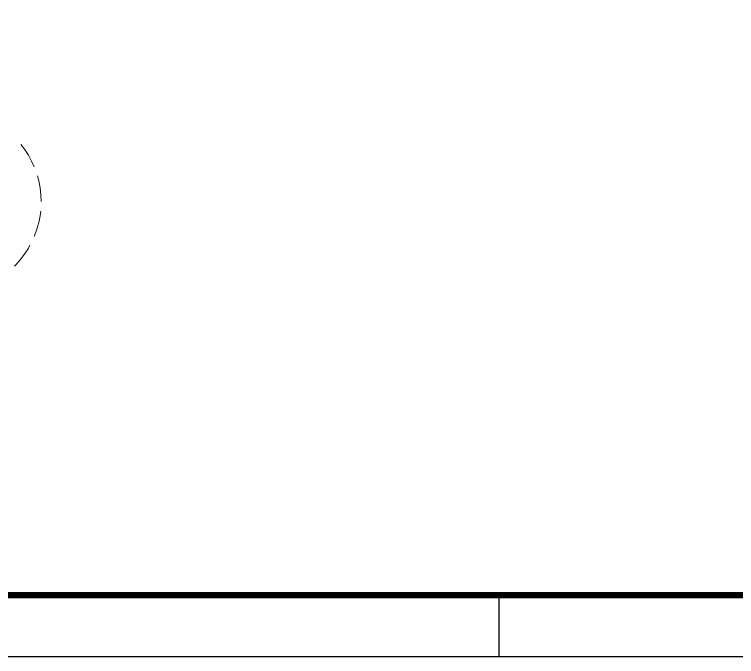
# Model space of a CAD drawing. Header units: metres. Extents: x 2999 to 3164, y 1641 to 1678.
# Drawn here: x 3012.07 to 3022.61, y 1640.57 to 1649.94 of the extents above; entities that cross this region are included whole.
import ezdxf

# ---------------------------------------------------------------- set-up
doc = ezdxf.new("R2010")
doc.units = ezdxf.units.M
doc.layers.add('ARQ-FOLHA', color=7, linetype='Continuous')

# ---------------------------------------------------------------- blocks, each defined once
blk = doc.blocks.new('FOLHA A2')
at = {"layer": 'ARQ-FOLHA'}
for p, q in [((224, -420), (224, -410)), ((0, -420), (594, -420))]:
    blk.add_line(p, q, dxfattribs=at)
at = {"layer": 'ARQ-FOLHA', "const_width": 1}
blk.add_lwpolyline([(25, -410), (584, -410), (584, -10), (25, -10), (25, -410)], dxfattribs=at)

msp = doc.modelspace()

# ---------------------------------------------------------------- linework, layer by layer
at = {"color": 30, "linetype": 'Continuous', "lineweight": 20, "true_color": 0x00001e}
for points in [[(3012.362, 1647.715), (3012.325, 1647.797), (3012.277, 1647.886), (3012.222, 1647.972), (3012.168, 1648.041)], [(3012.464, 1647.207), (3012.46, 1647.308), (3012.447, 1647.409), (3012.429, 1647.512), (3012.409, 1647.583)], [(3012.362, 1646.698), (3012.367, 1646.708), (3012.402, 1646.805), (3012.429, 1646.903), (3012.447, 1647.002), (3012.457, 1647.066)], [(3012.075, 1646.267), (3012.092, 1646.284), (3012.16, 1646.358), (3012.222, 1646.441), (3012.277, 1646.526), (3012.301, 1646.571)]]:
    msp.add_lwpolyline(points, dxfattribs=at)

# ---------------------------------------------------------------- block references
at = {"layer": 'ARQ-FOLHA', "xscale": 0.08952391981061225, "yscale": 0.08952391981061225, "zscale": 0.08952391981061225}
msp.add_blockref('FOLHA A2', (2999.093, 1678.168), dxfattribs=at)

doc.saveas('drawing.dxf')
